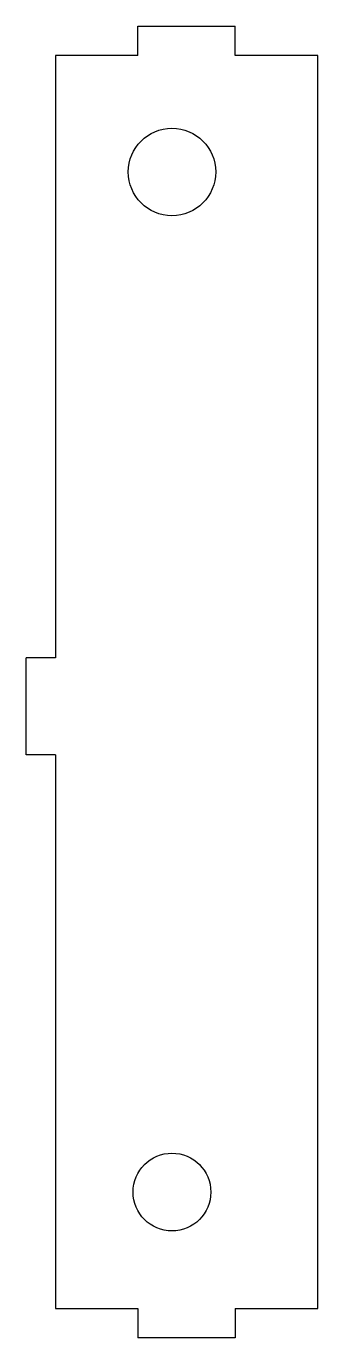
# Model space of a CAD drawing. Header units: millimetres. Extents: x 262 to 292, y 198 to 333.
import ezdxf

# ---------------------------------------------------------------- set-up
doc = ezdxf.new("R2010")
doc.units = ezdxf.units.MM

msp = doc.modelspace()

# ---------------------------------------------------------------- linework, layer by layer
at = {"color": 7, "linetype": 'Continuous', "lineweight": 25}
for p, q in [((273.8, 330.21), (273.8, 333.21)), ((273.8, 333.21), (283.8, 333.21)), ((283.8, 330.21), (283.8, 333.21)), ((265.3, 330.21), (265.3, 268.21)), ((273.8, 330.21), (265.3, 330.21)), ((292.3, 330.21), (283.8, 330.21)), ((292.3, 319.65), (292.3, 330.21)), ((292.3, 316.78), (292.3, 319.65)), ((292.3, 214.65), (292.3, 316.78)), ((262.3, 258.21), (262.3, 268.21)), ((265.3, 268.21), (262.3, 268.21)), ((265.3, 258.21), (262.3, 258.21)), ((265.3, 258.21), (265.3, 201.21)), ((292.3, 211.78), (292.3, 214.65)), ((292.3, 201.21), (292.3, 211.78)), ((265.3, 201.21), (273.8, 201.21)), ((273.8, 201.21), (273.8, 198.21)), ((283.8, 201.21), (292.3, 201.21)), ((283.8, 201.21), (283.8, 198.21)), ((283.8, 198.21), (273.8, 198.21))]:
    msp.add_line(p, q, dxfattribs=at)
for centre, radius in [((277.3, 318.21), 4.5), ((277.3, 213.21), 4)]:
    msp.add_circle(centre, radius, dxfattribs=at)

doc.saveas('drawing.dxf')
